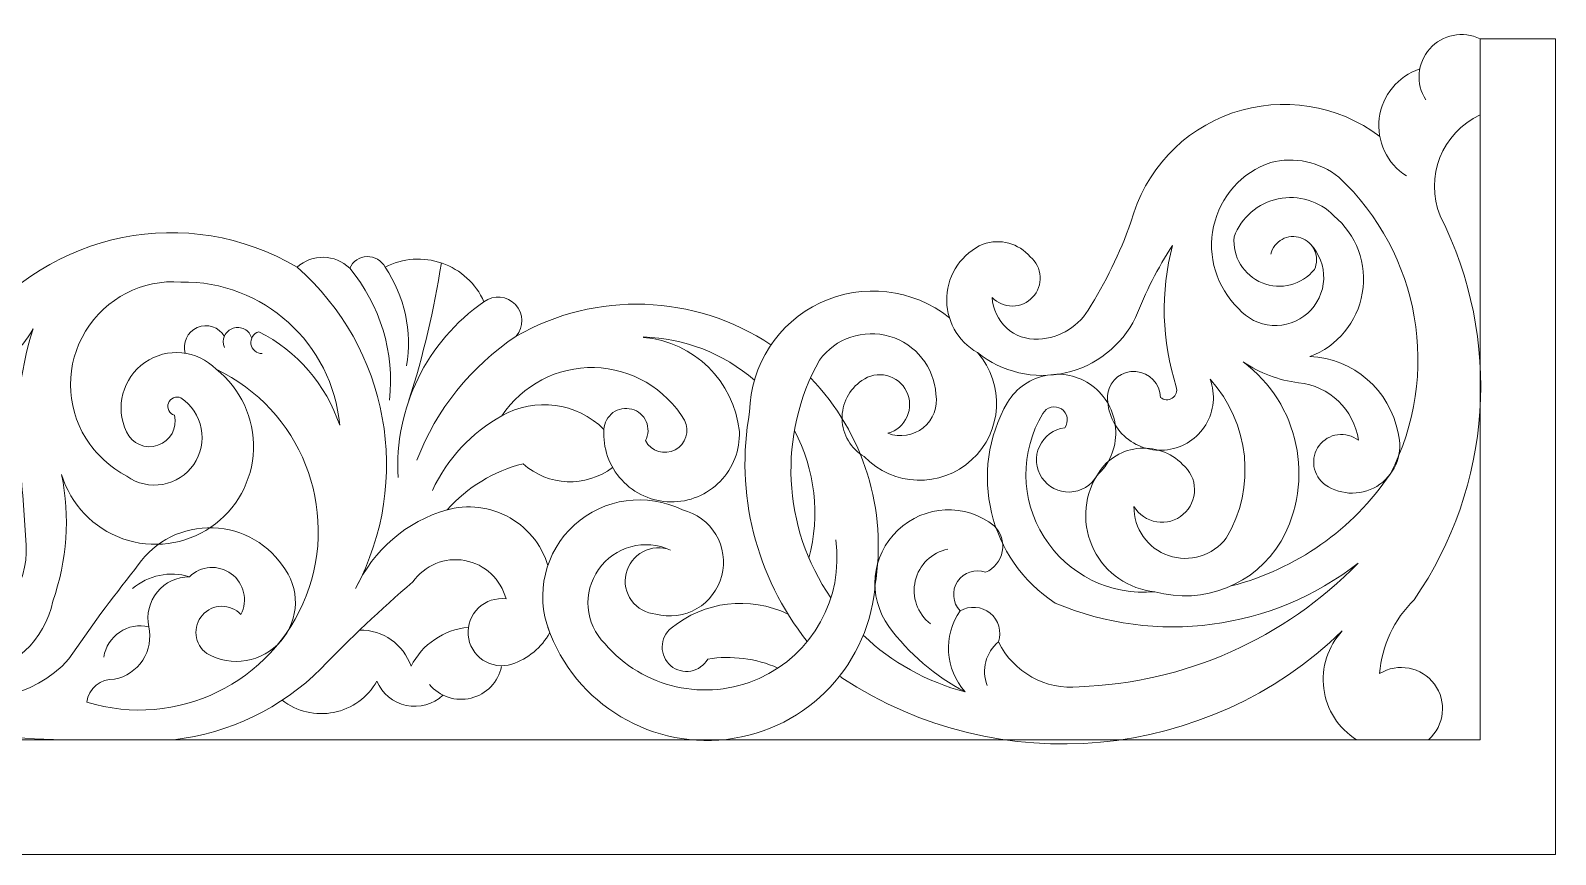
# Model space of a CAD drawing. Header units: millimetres. Extents: x 5492 to 5694, y 3685 to 3774.
# Drawn here: x 5635.8 to 5693.5, y 3743.2 to 3774.4 of the extents above; entities that cross this region are included whole.
import ezdxf

# ---------------------------------------------------------------- set-up
doc = ezdxf.new("R2010")
doc.units = ezdxf.units.MM
doc.header["$MEASUREMENT"] = 0
doc.layers.add('SITARA ALL', color=18, linetype='Continuous', true_color=0x000000)

msp = doc.modelspace()

# ---------------------------------------------------------------- linework, layer by layer
at = {"layer": 'SITARA ALL', "color": 1, "lineweight": 9, "true_color": 0xff0000}
for points, knots in [([(5498.408, 3771.748), (5498.797, 3772.353), (5498.737, 3773.143), (5498.259, 3773.681), (5497.78, 3774.219), (5497.003, 3774.373), (5496.357, 3774.057), (5496.357, 3774.057), (5493.502, 3774.057), (5493.502, 3774.057), (5493.502, 3774.057), (5493.502, 3747.535), (5493.502, 3747.535), (5493.502, 3747.535), (5493.502, 3743.189), (5493.502, 3743.189), (5493.502, 3743.189), (5593.502, 3743.189), (5593.502, 3743.189), (5593.502, 3743.189), (5693.502, 3743.189), (5693.502, 3743.189), (5693.502, 3743.189), (5693.502, 3747.535), (5693.502, 3747.535), (5693.502, 3747.535), (5693.502, 3774.057), (5693.502, 3774.057), (5693.502, 3774.057), (5690.647, 3774.057), (5690.647, 3774.057), (5690, 3774.373), (5689.223, 3774.219), (5688.745, 3773.681), (5688.267, 3773.143), (5688.206, 3772.353), (5688.596, 3771.748)], [0, 0, 0, 0, 0.076923, 0.076923, 0.076923, 0.153846, 0.153846, 0.153846, 0.230769, 0.230769, 0.230769, 0.307692, 0.307692, 0.307692, 0.384615, 0.384615, 0.384615, 0.461538, 0.461538, 0.461538, 0.538462, 0.538462, 0.538462, 0.615385, 0.615385, 0.615385, 0.692308, 0.692308, 0.692308, 0.769231, 0.769231, 0.769231, 0.846154, 0.846154, 0.846154, 1, 1, 1, 1]), ([(5690.647, 3774.057), (5690.647, 3774.057), (5690.647, 3747.535), (5690.647, 3747.535), (5690.647, 3747.535), (5593.502, 3747.535), (5593.502, 3747.535), (5593.502, 3747.535), (5496.357, 3747.535), (5496.357, 3747.535), (5496.357, 3747.535), (5496.357, 3774.057), (5496.357, 3774.057)], [0, 0, 0, 0, 0.2, 0.2, 0.2, 0.4, 0.4, 0.4, 0.6, 0.6, 0.6, 1, 1, 1, 1]), ([(5688.369, 3772.916), (5687.54, 3772.643), (5686.942, 3771.918), (5686.834, 3771.052), (5686.726, 3770.186), (5687.126, 3769.336), (5687.863, 3768.868)], [0, 0, 0, 0, 0.333333, 0.333333, 0.333333, 1, 1, 1, 1]), ([(5686.855, 3770.361), (5685.261, 3771.568), (5683.172, 3771.902), (5681.282, 3771.251), (5679.391, 3770.6), (5677.95, 3769.052), (5677.437, 3767.119), (5677.02, 3765.952), (5676.477, 3764.834), (5675.818, 3763.784), (5675.382, 3763.088), (5674.61, 3762.672), (5673.789, 3762.689)], [0, 0, 0, 0, 0.2, 0.2, 0.2, 0.4, 0.4, 0.4, 0.6, 0.6, 0.6, 1, 1, 1, 1]), ([(5690.647, 3771.176), (5689.208, 3770.505), (5688.543, 3768.829), (5689.134, 3767.355), (5691.495, 3762.703), (5691.117, 3757.126), (5688.155, 3752.831), (5687.394, 3752.087), (5686.929, 3751.093), (5686.846, 3750.033), (5687.535, 3750.46), (5688.438, 3750.287), (5688.921, 3749.636), (5689.405, 3748.985), (5689.307, 3748.071), (5688.699, 3747.535)], [0, 0, 0, 0, 0.166667, 0.166667, 0.166667, 0.333333, 0.333333, 0.333333, 0.5, 0.5, 0.5, 0.666667, 0.666667, 0.666667, 1, 1, 1, 1]), ([(5681.226, 3753.352), (5683.685, 3753.978), (5685.827, 3755.484), (5687.249, 3757.585), (5689.181, 3761.348), (5688.39, 3765.931), (5685.305, 3768.823), (5684.578, 3769.401), (5683.626, 3769.607), (5682.726, 3769.381), (5681.633, 3769.004), (5680.815, 3768.087), (5680.567, 3766.958), (5680.319, 3765.83), (5680.676, 3764.654), (5681.51, 3763.854), (5681.829, 3763.476), (5682.287, 3763.244), (5682.781, 3763.211), (5683.274, 3763.177), (5683.759, 3763.344), (5684.127, 3763.675), (5684.494, 3764.006), (5684.712, 3764.471), (5684.731, 3764.965), (5684.749, 3765.459), (5684.567, 3765.939), (5684.225, 3766.296)], [0, 0, 0, 0, 0.1, 0.1, 0.1, 0.2, 0.2, 0.2, 0.3, 0.3, 0.3, 0.4, 0.4, 0.4, 0.5, 0.5, 0.5, 0.6, 0.6, 0.6, 0.7, 0.7, 0.7, 0.8, 0.8, 0.8, 1, 1, 1, 1]), ([(5650.036, 3761.681), (5650.252, 3762.984), (5649.961, 3764.319), (5649.223, 3765.414), (5649.091, 3765.668), (5648.826, 3765.824), (5648.54, 3765.815), (5648.254, 3765.806), (5647.998, 3765.635), (5647.882, 3765.373), (5647.334, 3765.914), (5646.46, 3765.933), (5645.891, 3765.414), (5641.774, 3767.853), (5636.485, 3766.797), (5633.63, 3762.957), (5633.709, 3763.54), (5633.467, 3764.12), (5632.997, 3764.474), (5632.526, 3764.828), (5631.902, 3764.9), (5631.364, 3764.662), (5630.826, 3764.424), (5630.458, 3763.914), (5630.403, 3763.328), (5630.348, 3762.742), (5630.614, 3762.173), (5631.098, 3761.839), (5631.892, 3761.331), (5632.86, 3761.176), (5633.772, 3761.412), (5634.684, 3761.648), (5635.456, 3762.251), (5635.904, 3763.08), (5635.369, 3761.418), (5635.202, 3759.661), (5635.412, 3757.928), (5635.505, 3756.918), (5635.581, 3755.907), (5635.643, 3754.895), (5635.719, 3753.372), (5634.762, 3751.987), (5633.312, 3751.517), (5632.852, 3751.36), (5632.344, 3751.443), (5631.958, 3751.738), (5631.572, 3752.033), (5631.359, 3752.502), (5631.39, 3752.987), (5631.563, 3752.713), (5631.853, 3752.534), (5632.177, 3752.505), (5632.5, 3752.476), (5632.818, 3752.6), (5633.037, 3752.839), (5633.256, 3753.079), (5633.35, 3753.407), (5633.292, 3753.726), (5633.233, 3754.045), (5633.029, 3754.319), (5632.74, 3754.466), (5631.995, 3754.868), (5631.077, 3754.749), (5630.46, 3754.169), (5629.843, 3753.589), (5629.666, 3752.681), (5630.021, 3751.912), (5630.692, 3750.559), (5632.147, 3749.782), (5633.645, 3749.978), (5635.142, 3750.174), (5636.349, 3751.298), (5636.649, 3752.778), (5637.192, 3754.316), (5637.308, 3755.971), (5636.983, 3757.57), (5637.324, 3756.437), (5638.182, 3755.535), (5639.297, 3755.14), (5640.412, 3754.746), (5641.647, 3754.905), (5642.624, 3755.572), (5643.601, 3756.238), (5644.202, 3757.329), (5644.242, 3758.511), (5644.281, 3759.693), (5643.756, 3760.822), (5642.826, 3761.553), (5642.11, 3762.286), (5640.97, 3762.394), (5640.129, 3761.807), (5639.289, 3761.22), (5638.996, 3760.113), (5639.438, 3759.188), (5639.642, 3758.735), (5640.158, 3758.511), (5640.628, 3758.674), (5641.098, 3758.836), (5641.367, 3759.329), (5641.247, 3759.812), (5641.155, 3759.841), (5641.078, 3759.907), (5641.036, 3759.994), (5640.993, 3760.082), (5640.989, 3760.183), (5641.023, 3760.273), (5641.058, 3760.364), (5641.128, 3760.436), (5641.218, 3760.474), (5641.307, 3760.511), (5641.408, 3760.509), (5641.497, 3760.469), (5641.898, 3760.201), (5642.174, 3759.784), (5642.265, 3759.311), (5642.356, 3758.837), (5642.252, 3758.345), (5641.979, 3757.948), (5641.705, 3757.551), (5641.284, 3757.28), (5640.81, 3757.196), (5640.335, 3757.112), (5639.845, 3757.222), (5639.451, 3757.501), (5638.822, 3757.845), (5638.286, 3758.339), (5637.893, 3758.939), (5637.13, 3760.183), (5637.128, 3761.751), (5637.887, 3762.998), (5638.647, 3764.244), (5640.041, 3764.961), (5641.497, 3764.854), (5644.607, 3764.9), (5647.227, 3762.534), (5647.504, 3759.435), (5646.99, 3760.972), (5645.892, 3762.243), (5644.446, 3762.974), (5644.242, 3762.915), (5644.113, 3762.714), (5644.146, 3762.504), (5644.179, 3762.294), (5644.363, 3762.142), (5644.576, 3762.149)], [0, 0, 0, 0, 0.020408, 0.020408, 0.020408, 0.040816, 0.040816, 0.040816, 0.061224, 0.061224, 0.061224, 0.081633, 0.081633, 0.081633, 0.102041, 0.102041, 0.102041, 0.122449, 0.122449, 0.122449, 0.142857, 0.142857, 0.142857, 0.163265, 0.163265, 0.163265, 0.183673, 0.183673, 0.183673, 0.204082, 0.204082, 0.204082, 0.22449, 0.22449, 0.22449, 0.244898, 0.244898, 0.244898, 0.265306, 0.265306, 0.265306, 0.285714, 0.285714, 0.285714, 0.306122, 0.306122, 0.306122, 0.326531, 0.326531, 0.326531, 0.346939, 0.346939, 0.346939, 0.367347, 0.367347, 0.367347, 0.387755, 0.387755, 0.387755, 0.408163, 0.408163, 0.408163, 0.428571, 0.428571, 0.428571, 0.44898, 0.44898, 0.44898, 0.469388, 0.469388, 0.469388, 0.489796, 0.489796, 0.489796, 0.510204, 0.510204, 0.510204, 0.530612, 0.530612, 0.530612, 0.55102, 0.55102, 0.55102, 0.571429, 0.571429, 0.571429, 0.591837, 0.591837, 0.591837, 0.612245, 0.612245, 0.612245, 0.632653, 0.632653, 0.632653, 0.653061, 0.653061, 0.653061, 0.673469, 0.673469, 0.673469, 0.693878, 0.693878, 0.693878, 0.714286, 0.714286, 0.714286, 0.734694, 0.734694, 0.734694, 0.755102, 0.755102, 0.755102, 0.77551, 0.77551, 0.77551, 0.795918, 0.795918, 0.795918, 0.816327, 0.816327, 0.816327, 0.836735, 0.836735, 0.836735, 0.857143, 0.857143, 0.857143, 0.877551, 0.877551, 0.877551, 0.897959, 0.897959, 0.897959, 0.918367, 0.918367, 0.918367, 0.938776, 0.938776, 0.938776, 0.959184, 0.959184, 0.959184, 1, 1, 1, 1]), ([(5678.339, 3753.131), (5680.182, 3752.617), (5682.139, 3753.398), (5683.119, 3755.042), (5684.417, 3757.346), (5683.804, 3760.253), (5681.682, 3761.832), (5682.311, 3761.41), (5683.028, 3761.139), (5683.779, 3761.039), (5684.946, 3760.925), (5685.882, 3760.025), (5686.044, 3758.864), (5685.822, 3759.037), (5685.539, 3759.113), (5685.26, 3759.076), (5684.981, 3759.038), (5684.728, 3758.889), (5684.56, 3758.664), (5684.391, 3758.438), (5684.321, 3758.154), (5684.364, 3757.875), (5684.407, 3757.597), (5684.561, 3757.347), (5684.79, 3757.183), (5685.413, 3756.754), (5686.237, 3756.76), (5686.854, 3757.199), (5687.47, 3757.638), (5687.746, 3758.415), (5687.544, 3759.144), (5687.24, 3760.766), (5685.859, 3761.963), (5684.21, 3762.031), (5685.252, 3762.424), (5686.007, 3763.339), (5686.193, 3764.437), (5686.38, 3765.535), (5685.97, 3766.649), (5685.116, 3767.364), (5684.569, 3767.922), (5683.776, 3768.163), (5683.011, 3768.001), (5682.246, 3767.84), (5681.617, 3767.299), (5681.343, 3766.567), (5681.273, 3765.815), (5681.703, 3765.105), (5682.404, 3764.821), (5683.104, 3764.537), (5683.907, 3764.745), (5684.382, 3765.334), (5684.484, 3765.559), (5684.487, 3765.817), (5684.389, 3766.045), (5684.291, 3766.273), (5684.102, 3766.448), (5683.867, 3766.529), (5683.633, 3766.61), (5683.376, 3766.588), (5683.158, 3766.469), (5682.941, 3766.35), (5682.784, 3766.145), (5682.726, 3765.905)], [0, 0, 0, 0, 0.045455, 0.045455, 0.045455, 0.090909, 0.090909, 0.090909, 0.136364, 0.136364, 0.136364, 0.181818, 0.181818, 0.181818, 0.227273, 0.227273, 0.227273, 0.272727, 0.272727, 0.272727, 0.318182, 0.318182, 0.318182, 0.363636, 0.363636, 0.363636, 0.409091, 0.409091, 0.409091, 0.454545, 0.454545, 0.454545, 0.5, 0.5, 0.5, 0.545455, 0.545455, 0.545455, 0.590909, 0.590909, 0.590909, 0.636364, 0.636364, 0.636364, 0.681818, 0.681818, 0.681818, 0.727273, 0.727273, 0.727273, 0.772727, 0.772727, 0.772727, 0.818182, 0.818182, 0.818182, 0.863636, 0.863636, 0.863636, 0.909091, 0.909091, 0.909091, 1, 1, 1, 1]), ([(5673.93, 3762.691), (5673.49, 3762.667), (5673.06, 3762.821), (5672.733, 3763.116), (5672.406, 3763.411), (5672.211, 3763.827), (5672.19, 3764.267), (5672.391, 3764.059), (5672.669, 3763.943), (5672.958, 3763.946), (5673.248, 3763.948), (5673.523, 3764.069), (5673.72, 3764.28), (5673.918, 3764.492), (5674.02, 3764.775), (5674.003, 3765.063), (5673.986, 3765.352), (5673.852, 3765.621), (5673.631, 3765.808), (5673.192, 3766.321), (5672.484, 3766.511), (5671.847, 3766.288), (5671.049, 3765.939), (5670.516, 3765.17), (5670.472, 3764.3), (5670.427, 3763.43), (5670.877, 3762.61), (5671.635, 3762.181)], [0, 0, 0, 0, 0.1, 0.1, 0.1, 0.2, 0.2, 0.2, 0.3, 0.3, 0.3, 0.4, 0.4, 0.4, 0.5, 0.5, 0.5, 0.6, 0.6, 0.6, 0.7, 0.7, 0.7, 0.8, 0.8, 0.8, 1, 1, 1, 1]), ([(5666.087, 3752.902), (5664.241, 3755.574), (5664.075, 3759.066), (5665.655, 3761.903), (5666.264, 3762.73), (5667.328, 3763.087), (5668.313, 3762.797), (5669.299, 3762.507), (5669.997, 3761.629), (5670.061, 3760.604), (5670.138, 3760.128), (5669.955, 3759.646), (5669.58, 3759.342), (5669.206, 3759.038), (5668.697, 3758.957), (5668.247, 3759.13), (5668.569, 3759.223), (5668.833, 3759.453), (5668.969, 3759.76), (5669.104, 3760.066), (5669.097, 3760.417), (5668.949, 3760.717), (5668.8, 3761.018), (5668.527, 3761.237), (5668.201, 3761.316), (5667.876, 3761.395), (5667.532, 3761.326), (5667.262, 3761.127), (5666.778, 3760.8), (5666.495, 3760.248), (5666.512, 3759.664), (5666.529, 3759.08), (5666.844, 3758.546), (5667.347, 3758.247), (5668.443, 3757.107), (5670.247, 3757.049), (5671.413, 3758.119), (5672.578, 3759.189), (5672.678, 3760.991), (5671.635, 3762.181), (5672.565, 3761.437), (5673.782, 3761.154), (5674.945, 3761.413), (5676.107, 3761.672), (5677.09, 3762.443), (5677.616, 3763.512), (5677.984, 3764.469), (5678.454, 3765.384), (5679.017, 3766.242), (5678.549, 3764.479), (5678.597, 3762.621), (5679.154, 3760.885), (5679.206, 3760.726), (5679.145, 3760.551), (5679.005, 3760.459), (5678.866, 3760.366), (5678.681, 3760.379), (5678.555, 3760.49), (5678.541, 3761.005), (5678.141, 3761.426), (5677.627, 3761.466), (5677.113, 3761.505), (5676.653, 3761.152), (5676.559, 3760.645), (5676.512, 3760.042), (5676.74, 3759.45), (5677.18, 3759.034), (5677.621, 3758.618), (5678.225, 3758.424), (5678.825, 3758.505), (5679.425, 3758.587), (5679.955, 3758.935), (5680.269, 3759.453), (5680.582, 3759.971), (5680.645, 3760.603), (5680.438, 3761.172), (5681.936, 3759.52), (5682.181, 3757.083), (5681.047, 3755.163), (5680.539, 3754.495), (5679.659, 3754.228), (5678.865, 3754.5), (5678.071, 3754.773), (5677.542, 3755.526), (5677.553, 3756.365), (5677.739, 3756.052), (5678.055, 3755.838), (5678.414, 3755.78), (5678.774, 3755.721), (5679.141, 3755.825), (5679.417, 3756.063), (5679.693, 3756.3), (5679.85, 3756.647), (5679.845, 3757.012), (5679.841, 3757.376), (5679.676, 3757.72), (5679.395, 3757.951), (5678.944, 3758.414), (5678.302, 3758.637), (5677.662, 3758.552), (5677.021, 3758.467), (5676.459, 3758.085), (5676.144, 3757.521), (5675.631, 3756.668), (5675.59, 3755.613), (5676.035, 3754.723), (5676.48, 3753.833), (5677.349, 3753.232), (5678.339, 3753.131), (5676.665, 3752.978), (5675.045, 3753.78), (5674.151, 3755.204), (5673.256, 3756.628), (5673.239, 3758.435), (5674.104, 3759.877), (5674.171, 3759.997), (5674.285, 3760.083), (5674.418, 3760.116), (5674.551, 3760.149), (5674.692, 3760.125), (5674.807, 3760.051), (5674.922, 3759.976), (5675.001, 3759.857), (5675.025, 3759.721), (5675.049, 3759.586), (5675.016, 3759.447), (5674.934, 3759.337), (5674.514, 3759.285), (5674.151, 3759.019), (5673.975, 3758.635), (5673.799, 3758.25), (5673.834, 3757.802), (5674.069, 3757.45), (5674.304, 3757.098), (5674.703, 3756.892), (5675.126, 3756.907), (5675.549, 3756.922), (5675.934, 3757.154), (5676.144, 3757.521), (5676.618, 3757.953), (5676.881, 3758.569), (5676.865, 3759.21), (5676.849, 3759.851), (5676.555, 3760.453), (5676.059, 3760.861), (5675.564, 3761.268), (5674.916, 3761.44), (5674.284, 3761.331), (5673.652, 3761.223), (5673.098, 3760.845), (5672.767, 3760.296), (5671.263, 3757.682), (5672.054, 3754.352), (5674.578, 3752.701), (5678.392, 3751.097), (5682.772, 3751.674), (5686.037, 3754.217), (5683.255, 3751.354), (5679.472, 3749.678), (5675.484, 3749.537), (5674.211, 3749.4), (5672.99, 3750.081), (5672.434, 3751.233)], [0, 0, 0, 0, 0.018182, 0.018182, 0.018182, 0.036364, 0.036364, 0.036364, 0.054545, 0.054545, 0.054545, 0.072727, 0.072727, 0.072727, 0.090909, 0.090909, 0.090909, 0.109091, 0.109091, 0.109091, 0.127273, 0.127273, 0.127273, 0.145455, 0.145455, 0.145455, 0.163636, 0.163636, 0.163636, 0.181818, 0.181818, 0.181818, 0.2, 0.2, 0.2, 0.218182, 0.218182, 0.218182, 0.236364, 0.236364, 0.236364, 0.254545, 0.254545, 0.254545, 0.272727, 0.272727, 0.272727, 0.290909, 0.290909, 0.290909, 0.309091, 0.309091, 0.309091, 0.327273, 0.327273, 0.327273, 0.345455, 0.345455, 0.345455, 0.363636, 0.363636, 0.363636, 0.381818, 0.381818, 0.381818, 0.4, 0.4, 0.4, 0.418182, 0.418182, 0.418182, 0.436364, 0.436364, 0.436364, 0.454545, 0.454545, 0.454545, 0.472727, 0.472727, 0.472727, 0.490909, 0.490909, 0.490909, 0.509091, 0.509091, 0.509091, 0.527273, 0.527273, 0.527273, 0.545455, 0.545455, 0.545455, 0.563636, 0.563636, 0.563636, 0.581818, 0.581818, 0.581818, 0.6, 0.6, 0.6, 0.618182, 0.618182, 0.618182, 0.636364, 0.636364, 0.636364, 0.654545, 0.654545, 0.654545, 0.672727, 0.672727, 0.672727, 0.690909, 0.690909, 0.690909, 0.709091, 0.709091, 0.709091, 0.727273, 0.727273, 0.727273, 0.745455, 0.745455, 0.745455, 0.763636, 0.763636, 0.763636, 0.781818, 0.781818, 0.781818, 0.8, 0.8, 0.8, 0.818182, 0.818182, 0.818182, 0.836364, 0.836364, 0.836364, 0.854545, 0.854545, 0.854545, 0.872727, 0.872727, 0.872727, 0.890909, 0.890909, 0.890909, 0.909091, 0.909091, 0.909091, 0.927273, 0.927273, 0.927273, 0.945455, 0.945455, 0.945455, 0.963636, 0.963636, 0.963636, 1, 1, 1, 1]), ([(5657.828, 3757.836), (5656.812, 3757.066), (5655.391, 3757.126), (5654.442, 3757.977), (5653.332, 3757.697), (5652.332, 3757.091), (5651.57, 3756.236), (5650.034, 3755.796), (5648.768, 3754.708), (5648.104, 3753.254), (5650.277, 3757.333), (5649.364, 3762.366), (5645.891, 3765.414)], [0, 0, 0, 0, 0.2, 0.2, 0.2, 0.4, 0.4, 0.4, 0.6, 0.6, 0.6, 1, 1, 1, 1]), ([(5654.184, 3762.804), (5654.477, 3763.154), (5654.463, 3763.666), (5654.151, 3763.999), (5653.839, 3764.331), (5653.329, 3764.379), (5652.962, 3764.109), (5652.656, 3764.793), (5652.082, 3765.322), (5651.374, 3765.569), (5650.666, 3765.816), (5649.888, 3765.76), (5649.223, 3765.414)], [0, 0, 0, 0, 0.2, 0.2, 0.2, 0.4, 0.4, 0.4, 0.6, 0.6, 0.6, 1, 1, 1, 1]), ([(5670.572, 3763.501), (5669.182, 3764.604), (5667.289, 3764.824), (5665.685, 3764.067), (5664.08, 3763.31), (5663.044, 3761.71), (5663.012, 3759.937), (5662.452, 3756.861), (5663.247, 3753.696), (5665.195, 3751.25)], [0, 0, 0, 0, 0.25, 0.25, 0.25, 0.5, 0.5, 0.5, 1, 1, 1, 1]), ([(5663.819, 3762.474), (5660.929, 3764.405), (5657.198, 3764.535), (5654.184, 3762.804), (5652.471, 3761.671), (5651.158, 3760.031), (5650.427, 3758.112)], [0, 0, 0, 0, 0.333333, 0.333333, 0.333333, 1, 1, 1, 1]), ([(5641.818, 3753.702), (5642.247, 3754.123), (5642.918, 3754.17), (5643.402, 3753.815), (5643.886, 3753.459), (5644.04, 3752.804), (5643.767, 3752.27), (5643.578, 3752.473), (5643.311, 3752.587), (5643.034, 3752.584), (5642.756, 3752.58), (5642.493, 3752.46), (5642.309, 3752.251), (5642.125, 3752.043), (5642.038, 3751.767), (5642.068, 3751.491), (5642.099, 3751.215), (5642.245, 3750.965), (5642.47, 3750.802), (5643.4, 3750.261), (5644.582, 3750.459), (5645.284, 3751.274), (5645.986, 3752.09), (5646.008, 3753.288), (5645.334, 3754.127), (5644.692, 3755.051), (5643.629, 3755.589), (5642.504, 3755.557), (5641.379, 3755.526), (5640.347, 3754.931), (5639.757, 3753.973), (5638.873, 3752.884), (5638.04, 3751.754), (5637.261, 3750.588), (5635.912, 3749.084), (5633.719, 3748.673), (5631.915, 3749.583), (5628.1, 3751.026), (5624.595, 3753.186), (5621.59, 3755.944), (5623.187, 3754.449), (5625.345, 3753.707), (5627.523, 3753.907), (5629.701, 3754.107), (5631.689, 3755.228), (5632.987, 3756.989), (5633.494, 3757.976), (5633.434, 3759.159), (5632.828, 3760.089), (5632.222, 3761.019), (5631.166, 3761.554), (5630.058, 3761.49), (5629.605, 3761.407), (5629.209, 3761.135), (5628.968, 3760.742), (5628.716, 3760.486), (5628.602, 3760.125), (5628.661, 3759.771), (5628.72, 3759.417), (5628.945, 3759.113), (5629.266, 3758.952), (5629.587, 3758.792), (5629.966, 3758.795), (5630.284, 3758.961), (5630.603, 3759.127), (5630.822, 3759.434), (5630.875, 3759.79), (5631.252, 3759.503), (5631.493, 3759.073), (5631.542, 3758.603), (5631.592, 3758.132), (5631.445, 3757.662), (5631.137, 3757.303), (5629.412, 3755.524), (5626.772, 3754.982), (5624.484, 3755.934), (5621.256, 3757.13), (5618.345, 3759.056), (5615.981, 3761.559), (5615.981, 3761.559), (5613.739, 3764.03), (5613.739, 3764.03)], [0, 0, 0, 0, 0.035714, 0.035714, 0.035714, 0.071429, 0.071429, 0.071429, 0.107143, 0.107143, 0.107143, 0.142857, 0.142857, 0.142857, 0.178571, 0.178571, 0.178571, 0.214286, 0.214286, 0.214286, 0.25, 0.25, 0.25, 0.285714, 0.285714, 0.285714, 0.321429, 0.321429, 0.321429, 0.357143, 0.357143, 0.357143, 0.392857, 0.392857, 0.392857, 0.428571, 0.428571, 0.428571, 0.464286, 0.464286, 0.464286, 0.5, 0.5, 0.5, 0.535714, 0.535714, 0.535714, 0.571429, 0.571429, 0.571429, 0.607143, 0.607143, 0.607143, 0.642857, 0.642857, 0.642857, 0.678571, 0.678571, 0.678571, 0.714286, 0.714286, 0.714286, 0.75, 0.75, 0.75, 0.785714, 0.785714, 0.785714, 0.821429, 0.821429, 0.821429, 0.857143, 0.857143, 0.857143, 0.892857, 0.892857, 0.892857, 0.928571, 0.928571, 0.928571, 1, 1, 1, 1]), ([(5643.139, 3762.797), (5642.933, 3763.152), (5642.493, 3763.298), (5642.116, 3763.134), (5641.738, 3762.97), (5641.543, 3762.551), (5641.661, 3762.157)], [0, 0, 0, 0, 0.333333, 0.333333, 0.333333, 1, 1, 1, 1]), ([(5644.173, 3762.729), (5644.134, 3762.875), (5644.037, 3762.999), (5643.904, 3763.07), (5643.771, 3763.142), (5643.614, 3763.155), (5643.471, 3763.107), (5643.328, 3763.059), (5643.211, 3762.954), (5643.148, 3762.817), (5643.085, 3762.679), (5643.082, 3762.522), (5643.139, 3762.382)], [0, 0, 0, 0, 0.2, 0.2, 0.2, 0.4, 0.4, 0.4, 0.6, 0.6, 0.6, 1, 1, 1, 1]), ([(5657.502, 3759.275), (5656.474, 3760.294), (5654.896, 3760.506), (5653.637, 3759.793), (5654.413, 3760.962), (5655.736, 3761.651), (5657.139, 3761.617), (5658.542, 3761.583), (5659.83, 3760.829), (5660.548, 3759.624), (5660.76, 3759.217), (5660.602, 3758.715), (5660.196, 3758.502), (5659.79, 3758.289), (5659.288, 3758.446), (5659.074, 3758.852), (5659.191, 3759.076), (5659.2, 3759.341), (5659.098, 3759.572), (5658.997, 3759.804), (5658.796, 3759.977), (5658.552, 3760.042), (5658.308, 3760.108), (5658.047, 3760.06), (5657.843, 3759.911), (5657.639, 3759.761), (5657.513, 3759.528), (5657.502, 3759.275), (5657.453, 3758.572), (5657.696, 3757.881), (5658.173, 3757.362), (5658.65, 3756.843), (5659.319, 3756.544), (5660.023, 3756.534), (5660.728, 3756.524), (5661.405, 3756.803), (5661.897, 3757.308), (5662.389, 3757.813), (5662.652, 3758.497), (5662.623, 3759.201), (5662.424, 3761.102), (5660.907, 3762.594), (5659.003, 3762.758), (5659.003, 3762.758), (5658.996, 3762.774), (5658.996, 3762.774), (5660.542, 3762.733), (5662.026, 3762.154), (5663.193, 3761.139)], [0, 0, 0, 0, 0.058824, 0.058824, 0.058824, 0.117647, 0.117647, 0.117647, 0.176471, 0.176471, 0.176471, 0.235294, 0.235294, 0.235294, 0.294118, 0.294118, 0.294118, 0.352941, 0.352941, 0.352941, 0.411765, 0.411765, 0.411765, 0.470588, 0.470588, 0.470588, 0.529412, 0.529412, 0.529412, 0.588235, 0.588235, 0.588235, 0.647059, 0.647059, 0.647059, 0.705882, 0.705882, 0.705882, 0.764706, 0.764706, 0.764706, 0.823529, 0.823529, 0.823529, 0.882353, 0.882353, 0.882353, 1, 1, 1, 1]), ([(5642.826, 3761.553), (5646.029, 3760.032), (5647.515, 3756.291), (5646.235, 3752.984), (5644.955, 3749.676), (5641.333, 3747.919), (5637.94, 3748.952), (5637.999, 3749.474), (5638.46, 3749.856), (5638.983, 3749.82), (5639.421, 3749.908), (5639.805, 3750.168), (5640.049, 3750.543), (5640.292, 3750.918), (5640.375, 3751.374), (5640.277, 3751.81), (5639.899, 3751.896), (5639.502, 3751.821), (5639.18, 3751.604), (5638.858, 3751.387), (5638.641, 3751.046), (5638.579, 3750.663)], [0, 0, 0, 0, 0.125, 0.125, 0.125, 0.25, 0.25, 0.25, 0.375, 0.375, 0.375, 0.5, 0.5, 0.5, 0.625, 0.625, 0.625, 0.75, 0.75, 0.75, 1, 1, 1, 1]), ([(5666.271, 3755.092), (5666.577, 3752.896), (5665.394, 3750.761), (5663.372, 3749.853), (5661.35, 3748.945), (5658.969, 3749.483), (5657.531, 3751.17), (5656.784, 3751.925), (5656.685, 3753.108), (5657.295, 3753.977), (5657.905, 3754.847), (5659.052, 3755.154), (5660.016, 3754.709), (5659.676, 3754.841), (5659.296, 3754.82), (5658.973, 3754.649), (5658.65, 3754.479), (5658.418, 3754.176), (5658.336, 3753.821), (5658.254, 3753.465), (5658.331, 3753.092), (5658.546, 3752.797), (5658.762, 3752.503), (5659.095, 3752.316), (5659.458, 3752.287), (5659.984, 3752.145), (5660.545, 3752.219), (5661.015, 3752.493), (5661.486, 3752.768), (5661.826, 3753.216), (5661.961, 3753.744), (5662.097, 3754.271), (5662.015, 3754.831), (5661.735, 3755.298), (5661.454, 3755.764), (5661.001, 3756.099), (5660.472, 3756.227), (5659.123, 3756.9), (5657.501, 3756.677), (5656.385, 3755.663), (5655.269, 3754.65), (5654.888, 3753.058), (5655.427, 3751.65)], [0, 0, 0, 0, 0.066667, 0.066667, 0.066667, 0.133333, 0.133333, 0.133333, 0.2, 0.2, 0.2, 0.266667, 0.266667, 0.266667, 0.333333, 0.333333, 0.333333, 0.4, 0.4, 0.4, 0.466667, 0.466667, 0.466667, 0.533333, 0.533333, 0.533333, 0.6, 0.6, 0.6, 0.666667, 0.666667, 0.666667, 0.733333, 0.733333, 0.733333, 0.8, 0.8, 0.8, 0.866667, 0.866667, 0.866667, 1, 1, 1, 1]), ([(5655.379, 3754.131), (5655.132, 3754.942), (5654.566, 3755.617), (5653.81, 3756.003), (5653.055, 3756.389), (5652.176, 3756.451), (5651.373, 3756.176)], [0, 0, 0, 0, 0.333333, 0.333333, 0.333333, 1, 1, 1, 1]), ([(5671.162, 3749.343), (5670.404, 3750.202), (5670.328, 3751.467), (5670.975, 3752.411), (5670.689, 3752.713), (5670.649, 3753.174), (5670.879, 3753.521), (5671.108, 3753.869), (5671.547, 3754.012), (5671.938, 3753.868), (5672.268, 3754.011), (5672.505, 3754.308), (5672.572, 3754.662), (5672.638, 3755.016), (5672.524, 3755.379), (5672.268, 3755.632), (5671.177, 3756.493), (5669.621, 3756.421), (5668.617, 3755.461), (5667.612, 3754.502), (5667.466, 3752.951), (5668.275, 3751.822), (5669.039, 3750.79), (5670.025, 3749.942), (5671.162, 3749.343), (5669.719, 3749.724), (5668.394, 3750.461), (5667.311, 3751.487)], [0, 0, 0, 0, 0.1, 0.1, 0.1, 0.2, 0.2, 0.2, 0.3, 0.3, 0.3, 0.4, 0.4, 0.4, 0.5, 0.5, 0.5, 0.6, 0.6, 0.6, 0.7, 0.7, 0.7, 0.8, 0.8, 0.8, 1, 1, 1, 1]), ([(5641.228, 3747.535), (5643.335, 3747.783), (5645.297, 3748.73), (5646.803, 3750.226), (5647.903, 3751.375), (5649.06, 3752.47), (5650.269, 3753.505), (5650.711, 3754.137), (5651.481, 3754.452), (5652.239, 3754.314), (5652.996, 3754.176), (5653.604, 3753.607), (5653.795, 3752.861), (5653.413, 3752.912), (5653.029, 3752.787), (5652.75, 3752.52), (5652.472, 3752.254), (5652.329, 3751.876), (5652.363, 3751.492), (5652.397, 3751.109), (5652.602, 3750.761), (5652.923, 3750.547), (5653.243, 3750.334), (5653.643, 3750.277), (5654.011, 3750.393), (5654.626, 3750.592), (5655.142, 3751.018), (5655.452, 3751.586)], [0, 0, 0, 0, 0.1, 0.1, 0.1, 0.2, 0.2, 0.2, 0.3, 0.3, 0.3, 0.4, 0.4, 0.4, 0.5, 0.5, 0.5, 0.6, 0.6, 0.6, 0.7, 0.7, 0.7, 0.8, 0.8, 0.8, 1, 1, 1, 1]), ([(5670.516, 3754.748), (5669.905, 3754.622), (5669.423, 3754.154), (5669.28, 3753.546), (5669.138, 3752.939), (5669.36, 3752.305), (5669.851, 3751.92)], [0, 0, 0, 0, 0.333333, 0.333333, 0.333333, 1, 1, 1, 1]), ([(5640.277, 3751.81), (5640.184, 3752.273), (5640.303, 3752.754), (5640.602, 3753.12), (5640.9, 3753.486), (5641.346, 3753.699), (5641.818, 3753.702), (5641.069, 3753.931), (5640.256, 3753.76), (5639.662, 3753.25)], [0, 0, 0, 0, 0.25, 0.25, 0.25, 0.5, 0.5, 0.5, 1, 1, 1, 1]), ([(5655.379, 3751.783), (5656.4, 3748.859), (5659.367, 3747.089), (5662.424, 3747.587), (5665.481, 3748.086), (5667.738, 3750.702), (5667.776, 3753.799)], [0, 0, 0, 0, 0.333333, 0.333333, 0.333333, 1, 1, 1, 1]), ([(5664.465, 3752.286), (5663.013, 3752.982), (5661.291, 3752.776), (5660.046, 3751.755), (5659.832, 3751.583), (5659.706, 3751.324), (5659.703, 3751.049), (5659.7, 3750.774), (5659.819, 3750.512), (5660.029, 3750.334), (5660.239, 3750.157), (5660.517, 3750.082), (5660.788, 3750.13), (5661.059, 3750.179), (5661.293, 3750.346), (5661.428, 3750.585), (5662.328, 3750.729), (5663.251, 3750.611), (5664.085, 3750.246)], [0, 0, 0, 0, 0.142857, 0.142857, 0.142857, 0.285714, 0.285714, 0.285714, 0.428571, 0.428571, 0.428571, 0.571429, 0.571429, 0.571429, 0.714286, 0.714286, 0.714286, 1, 1, 1, 1]), ([(5670.975, 3752.411), (5671.335, 3752.619), (5671.786, 3752.583), (5672.109, 3752.323), (5672.432, 3752.062), (5672.561, 3751.629), (5672.434, 3751.233), (5671.945, 3750.84), (5671.768, 3750.175), (5672, 3749.591)], [0, 0, 0, 0, 0.25, 0.25, 0.25, 0.5, 0.5, 0.5, 1, 1, 1, 1]), ([(5652.371, 3751.786), (5651.443, 3751.7), (5650.624, 3751.144), (5650.202, 3750.313), (5649.922, 3751.146), (5649.134, 3751.7), (5648.255, 3751.68)], [0, 0, 0, 0, 0.333333, 0.333333, 0.333333, 1, 1, 1, 1]), ([(5666.42, 3749.948), (5666.448, 3749.923), (5666.476, 3749.898), (5666.505, 3749.873), (5672.458, 3745.964), (5680.317, 3746.697), (5685.435, 3751.65), (5684.889, 3751.062), (5684.632, 3750.262), (5684.736, 3749.466), (5684.84, 3748.671), (5685.292, 3747.963), (5685.971, 3747.535)], [0, 0, 0, 0, 0.2, 0.2, 0.2, 0.4, 0.4, 0.4, 0.6, 0.6, 0.6, 1, 1, 1, 1]), ([(5626.591, 3747.535), (5627.282, 3748.603), (5627.127, 3750.008), (5626.218, 3750.899), (5629.412, 3748.732), (5633.174, 3747.561), (5637.033, 3747.535)], [0, 0, 0, 0, 0.333333, 0.333333, 0.333333, 1, 1, 1, 1]), ([(5645.324, 3749.026), (5645.879, 3748.596), (5646.593, 3748.428), (5647.282, 3748.567), (5647.971, 3748.706), (5648.564, 3749.138), (5648.909, 3749.75), (5649.107, 3749.28), (5649.522, 3748.937), (5650.021, 3748.831), (5650.52, 3748.726), (5651.039, 3748.871), (5651.41, 3749.221)], [0, 0, 0, 0, 0.2, 0.2, 0.2, 0.4, 0.4, 0.4, 0.6, 0.6, 0.6, 1, 1, 1, 1]), ([(5650.898, 3749.622), (5651.283, 3749.163), (5651.894, 3748.963), (5652.475, 3749.108), (5653.056, 3749.253), (5653.503, 3749.716), (5653.627, 3750.302)], [0, 0, 0, 0, 0.333333, 0.333333, 0.333333, 1, 1, 1, 1])]:
    msp.add_open_spline(points, degree=3, knots=knots, dxfattribs=at)
for points in [[(5649.385, 3760.383), (5649.584, 3762.182), (5649.042, 3763.984), (5647.882, 3765.373)], [(5650.124, 3760.383), (5650.668, 3762.079), (5651.078, 3763.816), (5651.35, 3765.577)], [(5652.962, 3764.109), (5650.793, 3762.607), (5649.562, 3760.088), (5649.711, 3757.454)], [(5667.755, 3753.356), (5668.236, 3756.218), (5667.332, 3759.136), (5665.316, 3761.224)], [(5653.637, 3759.793), (5652.486, 3759.15), (5651.568, 3758.162), (5651.011, 3756.967)], [(5665.258, 3754.406), (5665.688, 3756.027), (5665.491, 3757.75), (5664.706, 3759.232)]]:
    msp.add_open_spline(points, degree=3, dxfattribs=at)

doc.saveas('drawing.dxf')
